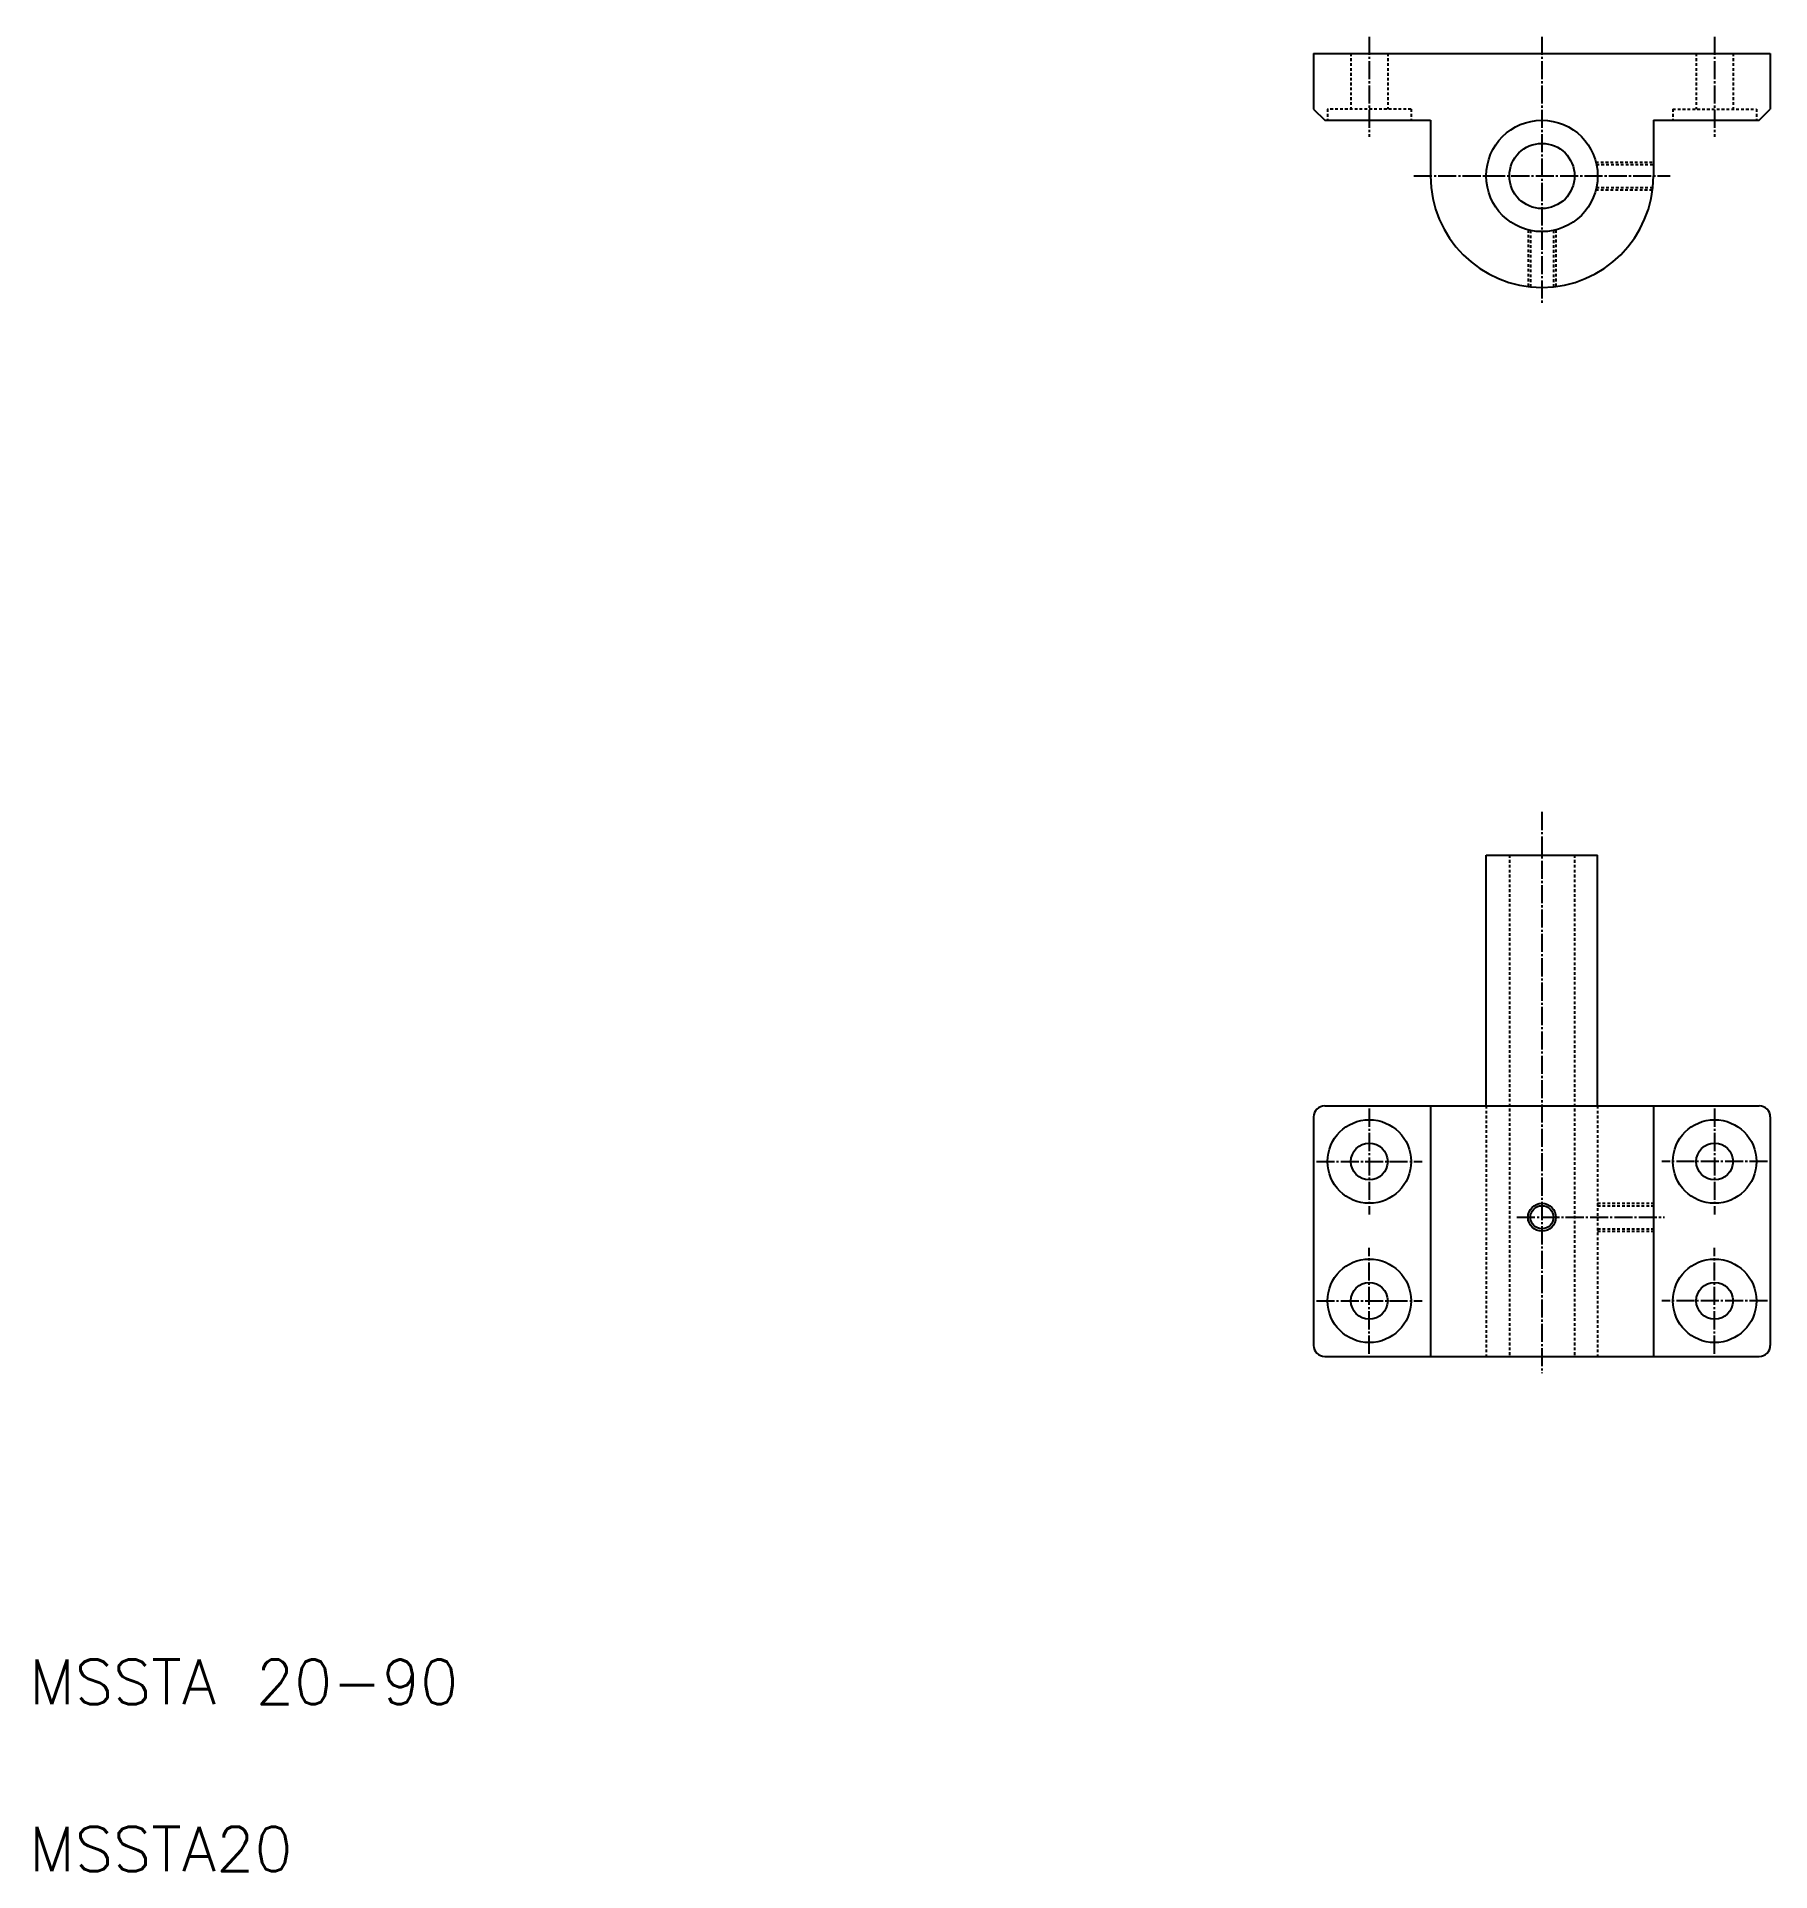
# Model space of a CAD drawing. Extents: x 21 to 333, y 20 to 349.
import ezdxf

# ---------------------------------------------------------------- set-up
doc = ezdxf.new("R2010")
doc.units = 0
doc.header["$LTSCALE"] = 0.25
doc.linetypes.add('CENTER', pattern=[17.5, 13, -1.5, 1.5, -1.5])
doc.linetypes.add('DASHED', pattern=[3.5, 2, -1.5])
doc.layers.get('0').update_dxf_attribs({"linetype": 'CONTINUOUS'})
doc.layers.add('CENTER', color=1, linetype='CENTER')
doc.styles.get("Standard").update_dxf_attribs({"font": 'txt', "bigfont": 'BIGFONT'})

msp = doc.modelspace()

# ---------------------------------------------------------------- linework, layer by layer
for p, q in [((250.62, 346.32), (332.62, 346.32)), ((250.62, 346.32), (250.62, 336.32)), ((332.62, 346.32), (332.62, 336.32)), ((250.62, 336.32), (252.62, 334.32)), ((330.62, 334.32), (332.62, 336.32)), ((252.62, 334.32), (271.62, 334.32)), ((271.62, 334.32), (271.62, 324.32)), ((311.62, 334.32), (330.62, 334.32)), ((311.62, 334.32), (311.62, 324.32)), ((281.62, 202.41), (301.62, 202.41)), ((281.62, 157.41), (281.62, 202.41)), ((301.62, 157.41), (301.62, 202.41)), ((250.62, 155.41), (250.62, 114.41)), ((252.62, 157.41), (330.62, 157.41)), ((271.62, 157.41), (271.62, 112.41)), ((311.62, 157.41), (311.62, 112.41)), ((332.62, 155.41), (332.62, 114.41)), ((252.62, 112.41), (330.62, 112.41)), ((272.12, 112.41), (272.12, 112.41)), ((291.62, 112.41), (291.62, 112.41))]:
    msp.add_line(p, q)
at = {"color": 3, "linetype": 'DASHED'}
for p, q in [((257.32, 346.32), (257.32, 336.32)), ((263.92, 346.32), (263.92, 336.32)), ((319.32, 346.32), (319.32, 336.32)), ((325.92, 346.32), (325.92, 336.32)), ((268.12, 336.32), (253.12, 336.32)), ((253.12, 336.32), (253.12, 334.32)), ((268.12, 336.32), (268.12, 334.32)), ((315.12, 336.32), (330.12, 336.32)), ((315.12, 336.32), (315.12, 334.32)), ((330.12, 336.32), (330.12, 334.32)), ((301.3, 326.82), (311.62, 326.82)), ((301.4, 326.39), (311.62, 326.39)), ((301.3, 321.82), (311.46, 321.82)), ((301.4, 322.25), (311.51, 322.25)), ((289.12, 314.64), (289.12, 304.48)), ((289.55, 314.53), (289.55, 304.43)), ((293.68, 314.53), (293.68, 304.43)), ((294.12, 314.64), (294.12, 304.48)), ((285.77, 202.41), (285.77, 112.41)), ((297.47, 202.41), (297.47, 112.41)), ((281.62, 157.41), (281.62, 112.41)), ((301.62, 157.41), (301.62, 112.41)), ((301.62, 139.91), (311.62, 139.91)), ((301.62, 139.48), (311.62, 139.48)), ((301.62, 135.34), (311.62, 135.34)), ((301.62, 134.91), (311.62, 134.91))]:
    msp.add_line(p, q, dxfattribs=at)
for centre, radius in [((291.62, 324.32), 10), ((291.62, 324.32), 5.85), ((260.62, 147.41), 7.5), ((322.62, 147.41), 7.5), ((260.62, 147.41), 3.3), ((322.62, 147.41), 3.3), ((291.62, 137.41), 2.07), ((260.62, 122.41), 7.5), ((322.62, 122.41), 7.5), ((260.62, 122.41), 3.3), ((322.62, 122.41), 3.3)]:
    msp.add_circle(centre, radius)
at = {"color": 3}
msp.add_circle((291.62, 137.41), 2.5, dxfattribs=at)
for centre, radius, start, end in [((291.62, 324.32), 20, 180, 0), ((252.62, 155.41), 2, 90, 180), ((330.62, 155.41), 2, 0, 90), ((252.62, 114.41), 2, 180, 270), ((330.62, 114.41), 2, 270, 0)]:
    msp.add_arc(centre, radius, start, end)
at = {"layer": 'CENTER', "color": 1, "linetype": 'CENTER'}
for p, q in [((260.62, 349.32), (260.62, 331.32)), ((291.62, 349.32), (291.62, 301.32)), ((322.62, 349.32), (322.62, 331.32)), ((268.62, 324.32), (314.62, 324.32)), ((291.62, 210.15), (291.62, 109.41)), ((260.62, 156.91), (260.62, 137.91)), ((322.62, 156.91), (322.62, 137.91)), ((251.12, 147.41), (270.12, 147.41)), ((332.12, 147.41), (313.12, 147.41)), ((287.12, 137.41), (313.62, 137.41)), ((260.62, 112.91), (260.62, 131.91)), ((322.62, 112.91), (322.62, 131.91)), ((251.12, 122.41), (270.12, 122.41)), ((332.12, 122.41), (313.12, 122.41))]:
    msp.add_line(p, q, dxfattribs=at)

# ---------------------------------------------------------------- texts
for s, p in [('MSSTA 20-90', (20, 50)), ('MSSTA20', (20, 20))]:
    msp.add_text(s, height=8).set_placement(p)

doc.saveas('drawing.dxf')
